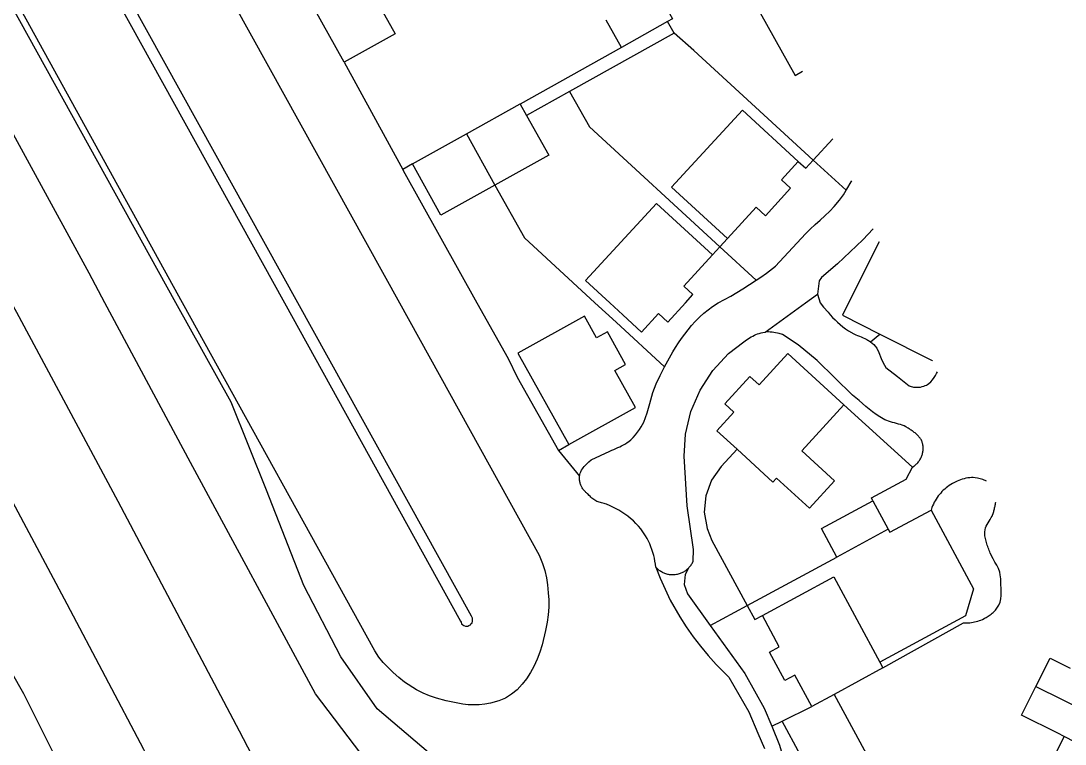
# Model space of a CAD drawing. Header units: millimetres. Extents: x 111502 to 977541, y 8702 to 1044108.
# Drawn here: x 489591.9 to 489686, y 238960.2 to 239025.4 of the extents above; entities that cross this region are included whole.
import ezdxf

# ---------------------------------------------------------------- set-up
doc = ezdxf.new("R2010")
doc.units = ezdxf.units.MM
doc.header["$LTSCALE"] = 0.25
doc.linetypes.add('DASHED2', pattern=[9.525, 6.35, -3.175])
doc.layers.add('E HVSS As Laid HV', color=10, linetype='Continuous')
doc.layers.add('X HVSS Site Background', color=8, linetype='Continuous')

# ---------------------------------------------------------------- blocks, each defined once
blk = doc.blocks.new('OS MAP 060722')
at = {"layer": 'X HVSS Site Background'}
for points in [[(827.673, -172.158), (823.441, -170.645), (819.51, -168.069), (813.479, -162.921), (810.196, -158.231), (806.871, -151.793), (803.512, -143.211), (800.306, -135.283), (795.343, -126.308), (714.253, 20.362)], [(795.923, -126.308), (775.173, -88.658), (714.673, 20.642), (707.823, 31.992), (703.573, 38.892), (689.423, 61.102), (680.353, 75.342), (679.213, 77.072), (678.263, 78.912), (677.523, 80.842), (676.993, 82.842), (676.623, 85.732), (676.603, 87.562), (676.763, 89.372), (677.243, 91.612), (678.113, 93.792), (679.673, 96.452), (680.973, 98.242), (682.503, 99.942), (684.363, 101.582), (685.723, 102.582)], [(729.173, 29.492), (815.473, -126.308), (828.073, -149.058), (828.373, -149.808), (828.573, -150.458), (828.723, -151.108), (828.823, -151.758), (828.873, -152.458), (828.923, -153.108), (828.923, -153.758), (828.873, -154.458), (828.773, -155.108), (828.623, -155.858), (828.323, -157.158), (828.123, -157.808), (827.873, -158.458), (827.573, -159.108), (827.273, -159.658), (826.923, -160.208), (826.523, -160.708), (826.073, -161.208), (825.573, -161.608), (825.023, -161.958), (824.423, -162.208), (823.673, -162.408), (823.173, -162.508), (822.673, -162.558), (821.673, -162.558), (821.173, -162.508), (819.673, -162.208), (818.823, -161.958), (818.173, -161.758), (817.623, -161.508), (817.023, -161.208), (815.923, -160.508), (815.423, -160.108), (814.923, -159.658), (814.023, -158.758), (813.623, -158.258), (813.273, -157.708), (795.923, -126.308)], [(721.323, 25.092), (805.123, -126.308), (820.973, -155.008), (821.023, -155.108), (821.073, -155.258), (821.173, -155.358), (821.273, -155.408), (821.423, -155.458), (821.623, -155.458), (821.723, -155.408), (821.873, -155.358), (821.923, -155.258), (822.023, -155.158), (822.073, -155.008), (822.073, -154.758), (821.973, -154.558), (806.323, -126.308), (722.173, 25.592)], [(753.613, -94.318), (764.933, -114.958), (765.263, -115.568), (766.683, -118.268), (771.023, -126.308), (771.273, -126.758), (785.523, -153.458), (792.423, -166.558), (792.823, -167.408), (804.833, -190.728), (817.053, -214.768), (819.523, -219.708)], [(819.153, -176.458), (819.013, -176.198), (807.913, -161.558), (796.653, -140.728), (788.943, -126.308), (787.513, -123.638), (772.253, -95.678), (759.413, -72.358), (748.543, -52.868), (733.713, -26.658), (727.703, -16.118), (715.853, 4.492), (705.793, 21.812), (698.733, 33.732), (698.683, 33.822), (691.463, 45.642), (689.423, 48.902), (684.113, 57.382), (680.763, 62.632), (676.243, 69.572), (674.033, 72.852)], [(792.573, -190.158), (786.323, -170.958), (781.623, -161.558), (779.373, -157.658), (777.823, -154.858), (774.123, -147.908), (770.473, -140.908), (768.773, -137.758), (762.573, -126.308), (757.873, -117.608), (746.673, -97.258)], [(827.493, -215.838), (816.803, -195.168), (801.073, -164.938), (790.123, -144.218), (781.013, -127.188), (780.533, -126.308), (765.773, -99.248), (752.943, -75.968), (742.113, -56.518), (727.283, -30.318), (721.283, -19.808), (709.413, 0.852), (706.373, 6.092), (699.433, 18.022), (692.403, 29.902), (689.423, 34.792), (685.213, 41.692), (677.883, 53.392), (675.673, 56.642), (673.893, 59.402), (670.743, 64.272), (669.973, 65.442), (666.953, 69.932)], [(847.086, -94.924), (845.533, -95.788), (851.123, -105.808), (851.796, -105.432)], [(812.363, -97.158), (815.103, -102.058), (810.493, -104.628)], [(838.713, -98.268), (840.073, -100.718), (839.633, -100.958)], [(810.493, -104.628), (807.763, -99.728)], [(835.473, -103.288), (834.103, -100.828)], [(839.633, -100.958), (835.473, -103.288)], [(840.223, -102.008), (839.633, -100.958)], [(840.223, -102.008), (830.813, -107.258)], [(852.763, -113.448), (842.013, -103.578), (840.223, -102.008)], [(835.473, -103.288), (826.361, -108.392)], [(810.493, -104.628), (815.773, -114.288)], [(830.813, -107.258), (826.933, -109.418)], [(830.813, -107.258), (832.593, -110.458), (844.353, -121.258)], [(821.503, -111.088), (826.353, -108.378), (826.361, -108.392)], [(826.361, -108.392), (826.933, -109.418)], [(845.033, -120.518), (839.983, -115.888), (846.373, -108.938), (851.413, -113.568)], [(826.933, -109.418), (828.923, -112.988), (824.063, -115.698)], [(816.643, -113.798), (821.503, -111.088)], [(821.503, -111.088), (824.063, -115.698)], [(852.763, -113.448), (854.529, -111.531)], [(816.643, -113.798), (815.773, -114.288)], [(824.063, -115.698), (819.213, -118.408), (816.643, -113.798)], [(851.413, -113.568), (849.893, -115.228), (850.723, -115.988), (848.453, -118.468), (847.623, -117.698), (845.033, -120.518)], [(851.413, -113.568), (852.083, -114.188), (852.763, -113.448)], [(855.733, -116.168), (852.763, -113.448)], [(815.773, -114.288), (815.823, -114.378), (822.463, -126.308), (825.273, -131.348), (826.073, -133.008), (829.803, -139.628)], [(824.063, -115.698), (826.733, -120.468), (833.093, -126.308), (835.003, -128.068)], [(855.733, -116.168), (855.793, -116.078), (856.183, -115.418), (856.229, -115.325)], [(847.623, -124.268), (848.033, -123.998), (848.553, -123.628), (849.353, -123.018), (852.063, -120.098), (852.483, -119.678), (852.923, -119.268), (853.373, -118.878), (853.813, -118.468), (854.243, -118.058), (854.653, -117.628), (855.123, -117.058), (855.473, -116.568), (855.733, -116.168)], [(843.683, -121.998), (838.633, -117.358), (832.253, -124.308), (834.423, -126.308), (835.613, -127.408), (837.293, -128.948), (838.813, -127.288), (839.643, -128.048), (841.243, -126.308), (841.923, -125.578), (841.093, -124.818), (843.683, -121.998)], [(858.162, -119.639), (857.223, -120.628), (854.943, -122.788), (853.493, -124.028), (853.283, -124.348), (853.143, -125.528)], [(843.683, -121.998), (844.353, -121.258)], [(844.353, -121.258), (845.033, -120.518)], [(847.623, -124.268), (844.353, -121.258)], [(858.685, -120.806), (855.943, -126.308), (855.393, -127.428), (858.763, -129.136)], [(839.353, -132.078), (840.103, -130.748), (840.363, -130.338), (840.633, -129.928), (840.903, -129.528), (841.183, -129.128), (841.483, -128.748), (841.793, -128.368), (842.113, -128.008), (842.553, -127.578), (842.913, -127.258), (843.293, -126.948), (843.683, -126.658), (844.203, -126.308), (845.323, -125.708), (846.423, -125.058), (847.623, -124.268)], [(848.413, -128.948), (852.063, -126.308), (853.143, -125.528)], [(853.143, -125.528), (853.373, -126.308), (853.673, -126.718), (854.093, -127.158), (854.293, -127.398), (854.503, -127.628), (854.723, -127.858), (854.943, -128.068), (855.183, -128.278), (855.423, -128.468), (855.673, -128.658), (855.933, -128.828), (856.423, -129.118), (856.583, -129.198), (856.743, -129.268), (856.913, -129.328), (857.073, -129.388), (857.243, -129.458), (857.403, -129.528), (857.583, -129.628), (857.663, -129.678), (857.743, -129.728), (857.913, -129.838)], [(830.753, -139.098), (836.733, -135.758), (834.873, -132.418), (835.853, -131.868), (834.213, -128.928), (833.233, -129.478), (832.143, -127.518), (826.153, -130.858), (830.753, -139.098)], [(839.353, -132.078), (835.003, -128.068)], [(841.533, -150.228), (841.563, -150.188), (841.593, -150.158), (841.643, -150.098), (841.703, -150.028), (841.753, -149.958), (841.793, -149.888), (841.843, -149.818), (841.883, -149.748), (841.943, -149.608), (841.983, -148.558), (841.393, -144.628), (841.123, -140.138), (841.253, -138.148), (841.743, -136.108), (842.563, -134.178), (843.703, -132.418), (845.133, -130.878), (846.503, -129.848), (846.623, -129.748), (846.753, -129.648), (846.883, -129.558), (847.013, -129.468), (847.153, -129.388), (847.303, -129.308), (847.453, -129.238), (847.593, -129.178), (847.743, -129.118), (847.893, -129.068), (848.053, -129.028), (848.203, -128.988), (848.413, -128.948)], [(861.693, -141.138), (861.823, -141.058), (861.883, -141.008), (861.953, -140.958), (862.013, -140.908), (862.073, -140.848), (862.123, -140.798), (862.183, -140.738), (862.233, -140.668), (862.283, -140.608), (862.323, -140.538), (862.373, -140.468), (862.413, -140.398), (862.443, -140.328), (862.483, -140.258), (862.513, -140.178), (862.543, -140.108), (862.573, -140.028), (862.593, -139.948), (862.613, -139.868), (862.633, -139.788), (862.643, -139.708), (862.653, -139.628), (862.663, -139.548), (862.663, -139.468), (862.663, -139.388), (862.663, -139.308), (862.653, -139.228), (862.643, -139.148), (862.633, -139.068), (862.613, -138.988), (862.573, -138.858), (862.543, -138.778), (862.503, -138.708), (862.473, -138.638), (862.433, -138.578), (862.383, -138.508), (862.333, -138.448), (862.283, -138.388), (862.233, -138.328), (862.173, -138.268), (862.113, -138.208), (862.053, -138.158), (861.993, -138.108), (861.933, -138.048), (861.863, -137.998), (861.793, -137.948), (861.733, -137.898), (861.663, -137.848), (861.593, -137.808), (861.523, -137.758), (861.463, -137.708), (861.393, -137.668), (861.323, -137.618), (861.113, -137.498), (860.953, -137.418), (860.783, -137.348), (860.613, -137.298), (860.433, -137.248), (860.263, -137.198), (860.083, -137.148), (859.903, -137.108), (859.723, -137.058), (859.553, -136.998), (859.383, -136.938), (859.213, -136.858), (858.763, -136.608), (858.433, -136.388), (858.113, -136.158), (857.803, -135.918), (857.503, -135.658), (857.203, -135.398), (856.903, -135.138), (856.603, -134.878), (856.303, -134.628), (853.113, -131.528), (851.413, -130.098), (849.983, -129.178), (849.693, -129.088), (849.533, -129.048), (849.373, -129.008), (849.213, -128.988), (849.053, -128.968), (848.893, -128.948), (848.733, -128.938), (848.573, -128.938), (848.413, -128.948)], [(857.913, -129.838), (858.763, -129.136)], [(858.763, -129.136), (863.463, -131.518), (863.492, -131.533)], [(857.913, -129.838), (858.213, -130.078), (858.353, -130.218), (858.493, -130.398), (858.683, -130.788), (858.873, -131.328), (859.063, -131.728), (859.303, -132.158), (860.351, -132.973), (861.413, -133.798), (861.483, -133.828), (861.793, -133.908), (861.953, -133.928), (862.103, -133.928), (862.263, -133.928), (862.423, -133.908), (862.573, -133.868), (862.723, -133.828), (862.853, -133.778), (862.963, -133.728), (863.063, -133.668), (863.163, -133.598), (863.343, -133.438), (863.503, -133.258), (863.653, -133.058), (863.783, -132.858), (863.873, -132.688), (863.945, -132.544)], [(845.903, -139.518), (844.083, -137.848), (845.603, -136.188), (844.783, -135.428), (847.053, -132.948), (847.883, -133.718), (850.473, -130.898), (855.513, -135.528)], [(831.703, -141.948), (831.723, -141.808), (831.763, -141.678), (831.823, -141.548), (831.883, -141.418), (831.963, -141.298), (832.043, -141.188), (832.133, -141.068), (832.233, -140.958), (832.343, -140.858), (832.443, -140.748), (832.553, -140.648), (832.753, -140.478), (834.443, -139.688), (834.613, -139.608), (834.793, -139.528), (834.973, -139.448), (835.143, -139.368), (835.323, -139.288), (835.493, -139.198), (835.663, -139.118), (835.833, -139.018), (835.993, -138.918), (836.153, -138.808), (836.323, -138.668), (836.543, -138.458), (836.733, -138.228), (836.923, -137.988), (837.093, -137.738), (837.253, -137.488), (837.483, -137.068), (837.803, -136.248), (838.023, -135.388), (838.313, -134.388), (838.613, -133.628), (838.953, -132.878), (839.313, -132.148), (839.353, -132.078)], [(855.513, -135.528), (851.723, -139.657), (854.678, -142.369), (852.412, -144.837), (849.457, -142.125), (849.133, -142.478), (845.903, -139.518)], [(861.693, -141.138), (855.513, -135.528)], [(829.803, -139.628), (830.753, -139.098)], [(829.803, -139.628), (831.703, -141.948)], [(845.903, -139.518), (844.463, -141.078), (843.603, -142.308), (843.083, -143.708), (842.943, -145.198), (843.193, -146.668), (843.633, -147.738), (846.803, -153.608)], [(838.563, -150.158), (838.533, -149.888), (838.493, -149.618), (838.443, -149.348), (838.383, -149.088), (838.303, -148.828), (838.223, -148.568), (838.133, -148.308), (838.023, -148.058), (837.913, -147.818), (837.783, -147.568), (837.653, -147.338), (837.413, -146.968), (837.223, -146.708), (837.013, -146.448), (836.783, -146.208), (836.553, -145.978), (836.303, -145.768), (836.053, -145.558), (835.783, -145.368), (835.513, -145.178), (835.233, -145.008), (834.943, -144.848), (834.643, -144.698), (834.343, -144.558), (834.243, -144.518), (834.133, -144.478), (834.023, -144.448), (833.913, -144.418), (833.803, -144.388), (833.693, -144.358), (833.583, -144.328), (833.483, -144.298), (833.373, -144.268), (833.273, -144.218), (833.083, -144.118), (832.993, -144.058), (832.903, -143.988), (832.813, -143.918), (832.733, -143.838), (832.653, -143.758), (832.573, -143.678), (832.463, -143.548), (832.403, -143.508), (832.343, -143.458), (832.283, -143.408), (832.233, -143.358), (832.183, -143.308), (832.133, -143.248), (832.083, -143.198), (832.043, -143.138), (831.993, -143.078), (831.953, -143.008), (831.923, -142.948), (831.883, -142.878), (831.853, -142.818), (831.823, -142.748), (831.793, -142.678), (831.773, -142.608), (831.753, -142.538), (831.733, -142.468), (831.723, -142.388), (831.713, -142.318), (831.703, -142.248), (831.693, -142.168), (831.693, -142.088), (831.703, -141.948)], [(858.143, -144.168), (858.003, -143.908), (861.123, -142.208), (861.693, -141.138)], [(868.358, -142.391), (868.263, -142.348), (868.153, -142.298), (868.043, -142.258), (867.933, -142.218), (867.813, -142.188), (867.693, -142.158), (867.573, -142.138), (867.353, -142.098), (867.183, -142.078), (867.013, -142.078), (866.853, -142.088), (866.683, -142.108), (866.513, -142.138), (866.353, -142.178), (866.183, -142.218), (866.023, -142.278), (865.863, -142.338), (865.713, -142.408), (865.553, -142.478), (865.293, -142.618), (865.143, -142.708), (865.003, -142.798), (864.863, -142.898), (864.733, -142.998), (864.603, -143.108), (864.473, -143.218), (864.353, -143.338), (864.243, -143.468), (864.133, -143.598), (864.023, -143.728), (863.923, -143.868), (863.833, -144.008), (863.743, -144.158), (863.663, -144.298), (863.583, -144.458), (863.513, -144.608), (863.453, -144.768), (863.373, -144.998)], [(854.883, -149.238), (853.503, -146.678), (858.143, -144.168)], [(858.143, -144.168), (859.523, -146.738)], [(859.043, -159.238), (866.283, -155.168), (866.433, -155.178), (866.573, -155.178), (866.723, -155.168), (866.873, -155.158), (867.013, -155.138), (867.163, -155.118), (867.303, -155.088), (867.453, -155.058), (867.593, -155.018), (867.733, -154.968), (867.863, -154.918), (868.003, -154.858), (868.163, -154.778), (868.253, -154.728), (868.353, -154.678), (868.443, -154.618), (868.533, -154.568), (868.623, -154.508), (868.713, -154.448), (868.793, -154.378), (868.883, -154.308), (868.963, -154.238), (869.043, -154.168), (869.113, -154.098), (869.183, -154.018), (869.253, -153.938), (869.313, -153.858), (869.373, -153.768), (869.483, -153.588), (869.593, -153.308), (869.663, -153.008), (869.693, -152.698), (869.693, -152.388), (869.683, -152.078), (869.673, -151.718), (869.673, -151.548), (869.663, -151.368), (869.653, -151.198), (869.633, -151.018), (869.613, -150.848), (869.563, -150.598), (869.453, -150.278), (869.303, -149.978), (869.133, -149.688), (868.963, -149.398), (868.703, -148.878), (868.663, -148.758), (868.613, -148.648), (868.573, -148.528), (868.533, -148.408), (868.483, -148.288), (868.443, -148.178), (868.403, -148.058), (868.363, -147.938), (868.333, -147.818), (868.303, -147.698), (868.273, -147.578), (868.253, -147.458), (868.233, -147.338), (868.223, -147.218), (868.223, -147.098), (868.223, -146.978), (868.243, -146.788), (868.283, -146.618), (868.343, -146.458), (868.423, -146.298), (868.513, -146.148), (868.603, -145.998), (868.703, -145.848), (868.793, -145.688), (868.883, -145.538), (869.003, -145.218), (869.023, -145.138), (869.043, -145.058), (869.063, -144.968), (869.083, -144.888), (869.103, -144.808), (869.123, -144.718), (869.143, -144.638), (869.163, -144.548), (869.173, -144.468), (869.193, -144.378), (869.203, -144.298), (869.205, -144.281)], [(863.373, -144.998), (867.203, -152.108), (866.473, -154.548), (858.763, -158.708)], [(859.523, -146.738), (859.673, -146.998), (863.373, -144.998)], [(859.523, -146.738), (854.883, -149.238)], [(846.803, -153.608), (854.883, -149.238)], [(841.533, -150.228), (841.473, -150.288), (841.413, -150.338), (841.343, -150.398), (841.283, -150.448), (841.213, -150.498), (841.143, -150.548), (841.063, -150.588), (840.993, -150.628), (840.913, -150.668), (840.843, -150.698), (840.763, -150.728), (840.683, -150.758), (840.603, -150.778), (840.513, -150.798), (840.433, -150.818), (840.313, -150.838), (840.233, -150.838), (840.143, -150.848), (840.063, -150.848), (839.973, -150.848), (839.893, -150.838), (839.803, -150.828), (839.723, -150.808), (839.643, -150.798), (839.563, -150.778), (839.473, -150.748), (839.393, -150.718), (839.313, -150.688), (839.243, -150.658), (839.163, -150.618), (839.093, -150.578), (839.013, -150.538), (838.943, -150.488), (838.873, -150.448), (838.803, -150.388), (838.743, -150.338), (838.683, -150.278), (838.623, -150.218), (838.563, -150.158)], [(838.563, -150.158), (838.963, -151.158), (839.403, -152.148), (839.883, -153.118), (840.743, -154.628), (841.323, -155.538), (841.943, -156.428), (842.593, -157.288), (843.283, -158.118), (844.003, -158.928), (845.143, -160.078), (846.943, -163.198), (847.763, -165.108), (848.363, -166.498)], [(841.533, -150.228), (841.213, -150.808), (841.143, -151.708), (841.433, -152.558), (843.483, -155.408)], [(848.183, -154.508), (854.613, -151.028), (858.763, -158.708)], [(843.483, -155.408), (846.803, -153.608)], [(846.803, -153.608), (847.493, -154.878), (848.183, -154.508)], [(852.623, -162.708), (851.093, -159.888), (850.203, -160.368), (848.823, -157.808), (849.703, -157.328), (848.183, -154.508)], [(843.483, -155.408), (846.583, -159.728), (848.343, -162.868), (849.023, -164.488)], [(858.763, -158.708), (859.043, -159.238)], [(872.813, -160.908), (874.093, -158.348), (875.92, -159.266)], [(859.043, -159.238), (854.643, -161.618)], [(854.643, -161.618), (852.623, -162.708)], [(854.643, -161.618), (861.223, -173.788)], [(875.363, -165.418), (874.793, -165.128), (871.523, -163.488), (872.813, -160.908)], [(872.813, -160.908), (877.563, -163.248)], [(849.953, -164.028), (852.623, -162.708)], [(877.563, -163.248), (877.543, -163.288), (876.253, -165.858), (875.473, -165.468), (875.363, -165.418)], [(849.023, -164.488), (849.953, -164.028)], [(849.023, -164.488), (849.733, -166.188), (851.663, -172.808), (853.413, -176.728), (853.943, -177.718)], [(856.573, -176.298), (849.953, -164.028)], [(875.363, -165.418), (874.263, -167.608)]]:
    blk.add_lwpolyline(points, dxfattribs=at)

msp = doc.modelspace()

# ---------------------------------------------------------------- linework, layer by layer
at = {"lineweight": 0}
msp.add_circle((488727.819, 239008.333), 11388.418, dxfattribs=at)
at = {"layer": 'E HVSS As Laid HV', "linetype": 'DASHED2', "lineweight": 0, "flags": 128}
msp.add_lwpolyline([(488049.848, 238361.019, 0.1, 0.1, 0.043292), (488055.851, 238356.457, 0.1, 0.1, 0.249429), (488065.341, 238357.03, 0.1, 0.1, -0.12676), (488071.38, 238359.342, 0.1, 0.1, 0), (488082.161, 238361.793, 0.1, 0.1, 0.073615), (488100.171, 238368.508, 0.1, 0.1, 0), (488104.205, 238370.574, 0.1, 0.1, -0.125377), (488106.891, 238371.251, 0.1, 0.1, 0.140227), (488109.579, 238371.643, 0.1, 0.1, -0.055552), (488120.708, 238376.614, 0.1, 0.1, -0.03367), (488143.513, 238381.207, 0.1, 0.1, 0), (488185.475, 238388.089, 0.1, 0.1, 0), (488205.468, 238391.368, 0.1, 0.1, 0), (488227.584, 238394.902, 0.1, 0.1, 0), (488242.524, 238397.221, 0.1, 0.1, 0.044719), (488268.731, 238403.638, 0.1, 0.1, 0.028304), (488299.333, 238416.072, 0.1, 0.1, -0.027034), (488335.252, 238429.663, 0.1, 0.1, -0.034397), (488384.738, 238437.84, 0.1, 0.1, 0), (488429.798, 238443.458, 0.1, 0.1, 0), (488477.014, 238448.668, 0.1, 0.1, 0), (488506.338, 238451.716, 0.1, 0.1, -0.044149), (488529.624, 238451.527, 0.1, 0.1, -0.127565), (488563.161, 238437.318, 0.1, 0.1, -0.080259), (488582.783, 238415.286, 0.1, 0.1, -0.002449), (488588.66, 238405.451, 0.1, 0.1, 0.217389), (488600.804, 238397.351, 0.1, 0.1, 0.086441), (488616.602, 238399.337, 0.1, 0.1, 0), (488627.946, 238402.001, 0.1, 0.1, 0), (488631.397, 238402.975, 0.1, 0.1, 0), (488646.352, 238407.488, 0.1, 0.1, 0), (488658.588, 238411.38, 0.1, 0.1, 0.051422), (488672.847, 238417.507, 0.1, 0.1, 0.113478), (488681.505, 238426.847, 0.1, 0.1, 0.125867), (488686.782, 238443.079, 0.1, 0.1, -0.336809), (488687.996, 238444.362, 0.1, 0.1, 0), (488693.364, 238444.824, 0.1, 0.1, 0), (488708.536, 238446.101, 0.1, 0.1, 0.084786), (488731.804, 238452.697, 0.1, 0.1, 0.047226), (488745.226, 238462.252, 0.1, 0.1, 0), (488760.222, 238467.871, 0.1, 0.1, 0.158284), (488761.409, 238468.981, 0.1, 0.1, -0.065128), (488766.608, 238472.658, 0.1, 0.1, -0.103015), (488776.978, 238474.944, 0.1, 0.1, -0.031939), (488809.751, 238477.25, 0.1, 0.1, -0.050483), (488838.515, 238474.382, 0.1, 0.1, -0.067758), (488842.856, 238471.992, 0.1, 0.1, 0.080177), (488858.21, 238467.406, 0.1, 0.1, 0.060601), (488901.257, 238467.091, 0.1, 0.1, 0), (488911.177, 238468.821, 0.1, 0.1, 0.049707), (488942.454, 238479.058, 0.1, 0.1, 0.013298), (488964.176, 238490.444, 0.1, 0.1, -0.022655), (488978.735, 238497.392, 0.1, 0.1, 0.196232), (488980.144, 238498.973, 0.1, 0.1, -0.253489), (488982.134, 238501.165, 0.1, 0.1, 0), (488987.855, 238502.851, 0.1, 0.1, -0.016852), (489028.647, 238511.53, 0.1, 0.1, 0), (489064.677, 238519.37, 0.1, 0.1, 0), (489092.604, 238525.939, 0.1, 0.1, 0), (489110.622, 238530.224, 0.1, 0.1, -0.168964), (489113.797, 238529.888, 0.1, 0.1, 0.155476), (489117.285, 238529.555, 0.1, 0.1, -0.044111), (489125.18, 238530.668, 0.1, 0.1, -0.065922), (489143.904, 238528.418, 0.1, 0.1, 0.123292), (489167.742, 238528.235, 0.1, 0.1, 0), (489177.872, 238530.79, 0.1, 0.1, 0.111936), (489198.835, 238544.026, 0.1, 0.1, -0.120963), (489214.556, 238557.049, 0.1, 0.1, -0.063814), (489237.488, 238563.509, 0.1, 0.1, -0.04178), (489258.824, 238564.444, 0.1, 0.1, 0.048643), (489279.282, 238566.288, 0.1, 0.1, 0.064939), (489307.784, 238576.11, 0.1, 0.1, 0.053659), (489329.528, 238588.547, 0.1, 0.1, 0), (489351.031, 238605.067, 0.1, 0.1, 0.156242), (489352.909, 238608.358, 0.1, 0.1, -0.231021), (489354.615, 238611.152, 0.1, 0.1, 0), (489363.782, 238616.2, 0.1, 0.1, 0), (489402.159, 238633.676, 0.1, 0.1, 0), (489449.011, 238656.564, 0.1, 0.1, 0), (489479.456, 238672.611, 0.1, 0.1, 0), (489499.381, 238683.436, 0.1, 0.1, 0), (489523.438, 238697.167, 0.1, 0.1, -0.050111), (489544.384, 238705.312, 0.1, 0.1, -0.210516), (489546.712, 238704.828, 0.1, 0.1, 0.12699), (489550.256, 238704.545, 0.1, 0.1, 0), (489562.863, 238706.366, 0.1, 0.1, 0.051967), (489592.852, 238713.331, 0.1, 0.1, 0.039736), (489612.675, 238723.904, 0.1, 0.1, 0.361899), (489612.773, 238731.593, 0.1, 0.1, -0.0428), (489604.802, 238743.887, 0.1, 0.1, 0), (489596.886, 238759.266, 0.1, 0.1, 0), (489594.541, 238764.02, 0.1, 0.1, 0), (489593.422, 238771.071, 0.1, 0.1, -0.047395), (489588.974, 238792.198, 0.1, 0.1, -0.061151), (489591.749, 238813.073, 0.1, 0.1, 0), (489595.975, 238834.743, 0.1, 0.1, 0.029056), (489599.1, 238866.683, 0.1, 0.1, 0.042858), (489598.557, 238879.211, 0.1, 0.1, 0.096718), (489597.5, 238885.391, 0.1, 0.1, -0.085047), (489596.758, 238891.134, 0.1, 0.1, 0.025248), (489594.556, 238918.333, 0.1, 0.1, 0.02521), (489591.837, 238934.924, 0.1, 0.1, 0.025218), (489581.22, 238973.224, 0.1, 0.1, 0.025213), (489565.464, 239002.07, 0.1, 0.1, 0.025205), (489546.573, 239036.345, 0.1, 0.1, 0), (489544.961, 239039.079, 0.1, 0.1, 0.194566), (489543.808, 239040.187, 0.1, 0.1, -0.145758), (489542.406, 239040.994, 0.1, 0.1, 0), (489537.481, 239049.101, 0.1, 0.1, 0), (489519.682, 239080.289, 0.1, 0.1, 0), (489507.115, 239101.867, 0.1, 0.1, 0), (489499.114, 239115.386, 0.1, 0.1, 0), (489490.472, 239133.016, 0.1, 0.1, 0), (489471.334, 239163.831, 0.1, 0.1, 0.055115), (489460.233, 239181.004, 0.1, 0.1, 0), (489453.383, 239190.453, 0.1, 0.1, 0.108248), (489437.195, 239204.766, 0.1, 0.1, 0.054478), (489419.749, 239213.017, 0.1, 0.1, -0.118377), (489406.273, 239222.881, 0.1, 0.1, -0.097572), (489404.243, 239227.838, 0.1, 0.1, 0.101231), (489402.16, 239232.917, 0.1, 0.1, 0), (489400.408, 239235.05, 0.1, 0.1, 0.070019), (489396.514, 239240.094, 0.1, 0.1, -0.114252), (489392.529, 239245.394, 0.1, 0.1, -0.087192), (489389.88, 239255.923, 0.1, 0.1, 0.121054), (489386.876, 239268.626, 0.1, 0.1, 0), (489381.75, 239277.649, 0.1, 0.1, 0.076698), (489372.452, 239289.308, 0.1, 0.1, 0.012905), (489361.73, 239299.589, 0.1, 0.1, 0), (489343.522, 239317.116, 0.1, 0.1, 0), (489327.342, 239331.641, 0.1, 0.1, 0), (489306.924, 239348.752, 0.1, 0.1, 0), (489285.687, 239365.47, 0.1, 0.1, 0), (489268.569, 239378.005, 0.1, 0.1, 0), (489253.712, 239388.338, 0.1, 0.1, 0), (489242.891, 239395.368, 0.1, 0.1, 0), (489223.368, 239407.422, 0.1, 0.1, 0.016988), (489205.187, 239419.298, 0.1, 0.1, 0.025408), (489177.725, 239434.184, 0.1, 0.1, 0.030045), (489164.406, 239438.688, 0.1, 0.1, -0.057176), (489150.034, 239445.157, 0.1, 0.1, -0.037373), (489141.436, 239451.206, 0.1, 0.1, 0.04562), (489132.989, 239455.678, 0.1, 0.1, 0), (489119.04, 239462.124, 0.1, 0.1, 0), (489087.448, 239474.347, 0.1, 0.1, 0), (489025.798, 239496.678, 0.1, 0.1, 0), (489006.214, 239504.018, 0.1, 0.1, 0.132612), (488975.41, 239504.803, 0.1, 0.1, -0.212231), (488951.196, 239510.672, 0.1, 0.1, 0.043695), (488943.773, 239517.736, 0.1, 0.1, 0.073111), (488938.412, 239520.887, 0.1, 0.1, -0.136067), (488930.426, 239528.175, 0.1, 0.1, 0.125496), (488912.91, 239547.597, 0.1, 0.1, 0), (488879.422, 239567.369, 0.1, 0.1, 0), (488857.939, 239581.18, 0.1, 0.1, 0), (488850.017, 239586.679, 0.1, 0.1, 0), (488844.681, 239590.639, 0.1, 0.1, 0), (488820.98, 239607.871, 0.1, 0.1, 0), (488807.423, 239617.842, 0.1, 0.1, 0), (488783.688, 239637.763, 0.1, 0.1, 0.055588), (488773.841, 239643.1, 0.1, 0.1, 0), (488769.468, 239645.134, 0.1, 0.1, 0.102418), (488748.486, 239647.437, 0.1, 0.1, 0.010269), (488739.83, 239646.323, 0.1, 0.1, 0.017149), (488721.174, 239642.709, 0.1, 0.1, 0), (488703.52, 239638.292, 0.1, 0.1, 0), (488684.735, 239633.453, 0.1, 0.1, -0.348232), (488679.834, 239636.646, 0.1, 0.1, 0), (488672.709, 239654.182, 0.1, 0.1, 0), (488665.058, 239672.4, 0.1, 0.1, 0.02461), (488661.23, 239676.829, 0.1, 0.1, -0.098784), (488653.564, 239694.353, 0.1, 0.1, 0), (488649.581, 239710.115, 0.1, 0.1, -0.152415), (488652.387, 239736.709, 0.1, 0.1, -0.114865), (488665.19, 239753.469, 0.1, 0.1, 0), (488671.192, 239758.276, 0.1, 0.1, 0), (488691.644, 239774.478, 0.1, 0.1, 0), (488702.051, 239782.382, 0.1, 0.1, -0.376272), (488709.528, 239781.642, 0.1, 0.1, 0), (488717.144, 239773.862, 0.1, 0.1, 0.098671), (488741.059, 239758.605, 0.1, 0.1, 0.116217), (488770.491, 239757.143, 0.1, 0.1, 0.128766), (488794.566, 239769.231, 0.1, 0.1, 0), (488836.779, 239807.938, 0.1, 0.1, 0.031698), (488855.864, 239830.262, 0.1, 0.1, 0), (488860.546, 239837.203, 0.1, 0.1, 0.031202), (488871.922, 239859.412, 0.1, 0.1, -0.045048), (488875.939, 239864.931, 0.1, 0.1, -0.389021), (488888.072, 239866.08, 0.1, 0.1, 0), (488899.325, 239854.595, 0.1, 0.1, 0), (488913.452, 239843.595, 0.1, 0.1, 0.027841), (488927.624, 239835.208, 0.1, 0.1, 0.088194), (488930.113, 239834.478, 0.1, 0.1, 0.318129), (488938.737, 239839.68, 0.1, 0.1, 0), (488940.396, 239843.924, 0.1, 0.1, -0.032054), (488947.776, 239860.815, 0.1, 0.1, -0.037197), (488956.376, 239875.375, 0.1, 0.1, -0.03843), (488972.341, 239892.524, 0.1, 0.1, 0.137003), (488976.851, 239901.594, 0.1, 0.1, -0.161376), (488977.286, 239902.14, 0.1, 0.1, 0), (488982.986, 239906.898, 0.1, 0.1, 0.21523), (488985.176, 239911.304, 0.1, 0.1, -0.261004), (488988.118, 239915.424, 0.1, 0.1, 0.187052), (488996.142, 239926.23, 0.1, 0.1, 0.042505), (488996.487, 239930.793, 0.1, 0.1, -0.142832), (489002.023, 239950.685, 0.1, 0.1, 0), (489005.802, 239958.178, 0.1, 0.1, 0), (489021.416, 239990.652, 0.1, 0.1, 0), (489030.509, 240012.642, 0.1, 0.1, 0), (489038.787, 240034.315, 0.1, 0.1, 0.012521), (489051.796, 240074.489, 0.1, 0.1, 0), (489059.536, 240100.024, 0.1, 0.1, -0.110114), (489063.241, 240104.924, 0.1, 0.1, 0), (489070.577, 240110.705, 0.1, 0.1, 0.107077), (489074.92, 240117.332, 0.1, 0.1, 0), (489079.822, 240129.38, 0.1, 0.1, 0.11373), (489079.659, 240146.418, 0.1, 0.1, 0.081361), (489074.984, 240156.982, 0.1, 0.1, -0.198321), (489073.436, 240166.237, 0.1, 0.1, 0), (489079.063, 240198.912, 0.1, 0.1, 0), (489085.084, 240242.293, 0.1, 0.1, -0.03024), (489090.293, 240267.72, 0.1, 0.1, -0.040459), (489096.64, 240283.569, 0.1, 0.1, -0.050094), (489111.406, 240306.544, 0.1, 0.1, -0.049248), (489128.073, 240322.847, 0.1, 0.1, -0.02313), (489148.443, 240335.686, 0.1, 0.1, 0), (489158.215, 240339.811, 0.1, 0.1, -0.164254), (489161.898, 240339.678, 0.1, 0.1, 0.047454), (489168.952, 240337.546, 0.1, 0.1, 0.038339), (489182.829, 240334.857, 0.1, 0.1, 0.007658), (489207.172, 240331.979, 0.1, 0.1, 0), (489258.737, 240328.122, 0.1, 0.1, 0.121539), (489278.041, 240331.662, 0.1, 0.1, 0), (489290.083, 240337.65, 0.1, 0.1, -0.095709), (489293.83, 240338.471, 0.1, 0.1, 0), (489321.406, 240337.607, 0.1, 0.1, -0.02822), (489351.713, 240334.746, 0.1, 0.1, 0), (489380.496, 240329.238, 0.1, 0.1, -0.031168), (489392.807, 240326.002, 0.1, 0.1, 0), (489421.36, 240315.948, 0.1, 0.1, 0), (489433.229, 240310.777, 0.1, 0.1, 0.21112), (489435.967, 240310.903, 0.1, 0.1, 0), (489461.38, 240322.241, 0.1, 0.1, 0.048039), (489480.408, 240334.356, 0.1, 0.1, 0.379008), (489481.435, 240349.317, 0.1, 0.1, 0), (489473.119, 240359.433, 0.1, 0.1, 0), (489464.276, 240371.898, 0.1, 0.1, 0), (489457.349, 240379.762, 0.1, 0.1, -0.186401), (489454.955, 240390.714, 0.1, 0.1, 0), (489456.968, 240401.6, 0.1, 0.1, 0.138043), (489455.74, 240415.173, 0.1, 0.1, 0.069733), (489432.09, 240444.226, 0.1, 0.1, -0.051536), (489411.162, 240468.922, 0.1, 0.1, 0), (489403.189, 240481.87, 0, 0, 0)], format="xyseb", dxfattribs=at)

# ---------------------------------------------------------------- block references
at = {"layer": 'E HVSS As Laid HV', "linetype": 'DASHED2', "lineweight": 0}
msp.add_blockref('OS MAP 060722', (488810.577, 239126.308), dxfattribs=at)

doc.saveas('drawing.dxf')
